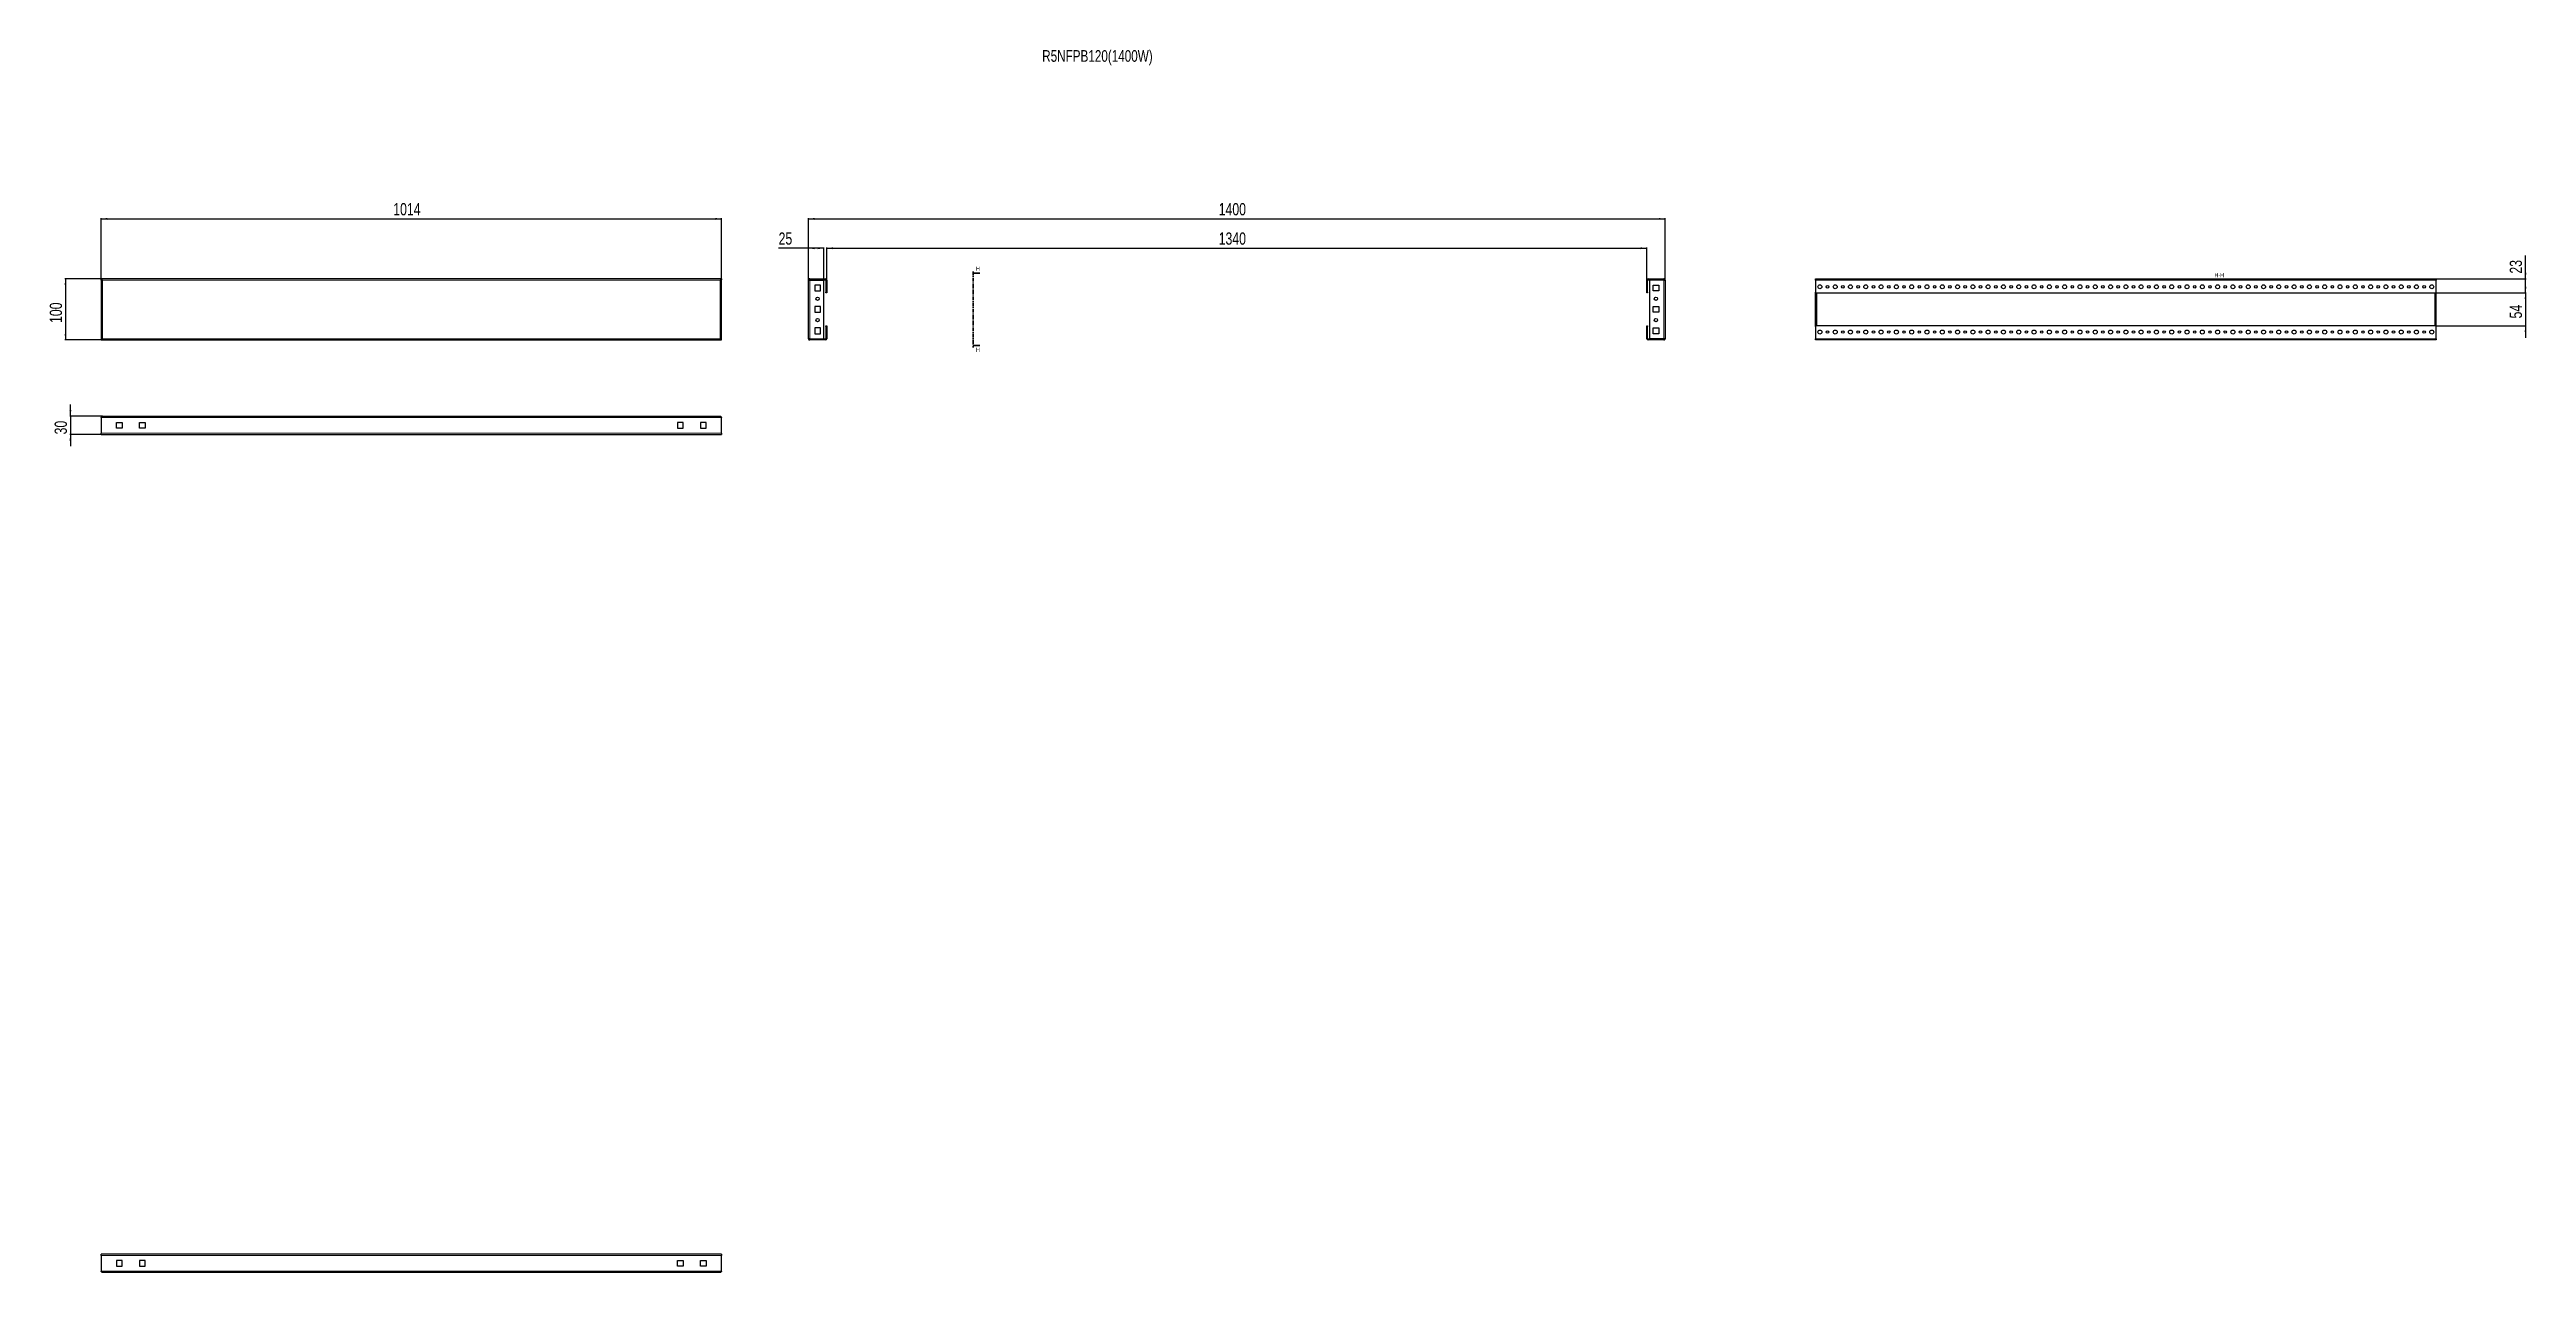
# Model space of a CAD drawing. Header units: millimetres. Extents: x -414 to 3634, y -1292 to 707.
import ezdxf

# ---------------------------------------------------------------- set-up
doc = ezdxf.new("R2010")
doc.units = ezdxf.units.MM
doc.linetypes.add('CENTER', pattern=[10.16, 6.35, -1.27, 1.27, -1.27])
doc.layers.add('FORMAT', color=7, linetype='Continuous')
doc.styles.add('SLDTEXTSTYLE0', font='TXT', dxfattribs={"width": 0.75})
doc.dimstyles.new('SLDDIMSTYLE0', dxfattribs={"dimtxt": 20, "dimasz": 10, "dimexe": 0, "dimexo": 0.0625, "dimgap": 5, "dimtad": 2, "dimdec": 1, "dimrnd": 1e-09, "dimzin": 12, "dimdsep": 46, "dimtxsty": 'SLDTEXTSTYLE0', "dimsah": 1, "dimcen": 0.09, "dimadec": 0, "dimazin": 3, "dimtfac": 1, "dimtofl": 0, "dimtmove": 0, "dimatfit": 3, "dimfxl": 0, "dimfrac": 2, "dimtolj": 1, "dimtzin": 12, "dimarcsym": 0})
doc.dimstyles.new('SLDDIMSTYLE1', dxfattribs={"dimtxt": 20, "dimasz": 10, "dimexe": 0, "dimexo": 0.0625, "dimgap": 5, "dimtad": 2, "dimdec": 1, "dimrnd": 1e-09, "dimzin": 12, "dimdsep": 46, "dimtxsty": 'SLDTEXTSTYLE0', "dimsah": 1, "dimcen": 0.09, "dimadec": 0, "dimazin": 3, "dimtfac": 1, "dimtmove": 0, "dimatfit": 0, "dimfxl": 0, "dimfrac": 2, "dimtolj": 1, "dimtzin": 12, "dimarcsym": 0})

# ---------------------------------------------------------------- blocks, each defined once
blk = doc.blocks.new('_D')
at = {"layer": 'FORMAT'}
for p, q in [((-329.8, 330.6), (-329.8, 431.6)), ((-329.8, 430.6), (684.2, 430.6)), ((684.2, 330.6), (684.2, 431.6))]:
    blk.add_line(p, q, dxfattribs=at)
for points in [[(-329.8, 430.6), (-319.8, 429), (-319.8, 432.1)], [(684.2, 430.6), (674.2, 432.1), (674.2, 429)]]:
    blk.add_solid(points, dxfattribs=at)
at = {"layer": 'FORMAT', "insert": (147.7, 456.4), "char_height": 20, "attachment_point": 1, "style": 'SLDTEXTSTYLE0'}
blk.add_mtext('1014', dxfattribs=at)
blk = doc.blocks.new('_D_1')
at = {"layer": 'FORMAT'}
for p, q in [((-329.8, 332.6), (-388.9, 332.6)), ((-387.9, 332.6), (-387.9, 232.6)), ((-329.8, 232.6), (-388.9, 232.6))]:
    blk.add_line(p, q, dxfattribs=at)
for points in [[(-387.9, 332.6), (-389.5, 322.6), (-386.4, 322.6)], [(-387.9, 232.6), (-386.4, 242.6), (-389.5, 242.6)]]:
    blk.add_solid(points, dxfattribs=at)
at = {"layer": 'FORMAT', "insert": (-413.7, 260.4), "char_height": 20, "attachment_point": 1, "rotation": 90, "style": 'SLDTEXTSTYLE0'}
blk.add_mtext('100', dxfattribs=at)
blk = doc.blocks.new('_D_2')
at = {"layer": 'FORMAT'}
for p, q in [((826.2, 330.5), (826.2, 431.6)), ((826.2, 430.6), (2226.2, 430.6)), ((2226.2, 330.5), (2226.2, 431.6))]:
    blk.add_line(p, q, dxfattribs=at)
for points in [[(826.2, 430.6), (836.2, 429), (836.2, 432.1)], [(2226.2, 430.6), (2216.2, 432.1), (2216.2, 429)]]:
    blk.add_solid(points, dxfattribs=at)
at = {"layer": 'FORMAT', "insert": (1496.6, 456.4), "char_height": 20, "attachment_point": 1, "style": 'SLDTEXTSTYLE0'}
blk.add_mtext('1400', dxfattribs=at)
blk = doc.blocks.new('_D_3')
at = {"layer": 'FORMAT'}
for p, q in [((856.2, 330.5), (856.2, 383.6)), ((856.2, 382.6), (2196.2, 382.6)), ((2196.2, 330.5), (2196.2, 383.6))]:
    blk.add_line(p, q, dxfattribs=at)
for points in [[(856.2, 382.6), (866.2, 381), (866.2, 384.1)], [(2196.2, 382.6), (2186.2, 384.1), (2186.2, 381)]]:
    blk.add_solid(points, dxfattribs=at)
at = {"layer": 'FORMAT', "insert": (1496.6, 408.4), "char_height": 20, "attachment_point": 1, "style": 'SLDTEXTSTYLE0'}
blk.add_mtext('1340', dxfattribs=at)
blk = doc.blocks.new('_D_4')
at = {"layer": 'FORMAT'}
for p, q in [((826.2, 382.6), (777.4, 382.6)), ((826.2, 330.5), (826.2, 383.6)), ((851.2, 382.6), (826.2, 382.6)), ((851.2, 330.6), (851.2, 383.6))]:
    blk.add_line(p, q, dxfattribs=at)
for points in [[(826.2, 382.6), (836.2, 381), (836.2, 384.1)], [(851.2, 382.6), (841.2, 384.1), (841.2, 381)]]:
    blk.add_solid(points, dxfattribs=at)
at = {"layer": 'FORMAT', "insert": (777.4, 408.4), "char_height": 20, "attachment_point": 1, "style": 'SLDTEXTSTYLE0'}
blk.add_mtext('25', dxfattribs=at)
blk = doc.blocks.new('_D_5')
at = {"layer": 'FORMAT'}
for p, q in [((-379.9, 108), (-379.9, 127.3)), ((-327.7, 108), (-380.9, 108)), ((-379.9, 108), (-379.9, 78)), ((-329.8, 78), (-380.9, 78)), ((-379.9, 78), (-379.9, 58.8))]:
    blk.add_line(p, q, dxfattribs=at)
for points in [[(-379.9, 108), (-378.4, 118), (-381.5, 118)], [(-379.9, 78), (-381.5, 68), (-378.4, 68)]]:
    blk.add_solid(points, dxfattribs=at)
at = {"layer": 'FORMAT', "insert": (-405.7, 78.2), "char_height": 20, "attachment_point": 1, "rotation": 90, "style": 'SLDTEXTSTYLE0'}
blk.add_mtext('30', dxfattribs=at)
blk = doc.blocks.new('_D_6')
at = {"layer": 'FORMAT'}
for p, q in [((3632.3, 309.6), (3632.3, 328.8)), ((3485.1, 309.6), (3633.3, 309.6)), ((3632.3, 309.6), (3632.3, 255.6)), ((3485.1, 255.6), (3633.3, 255.6)), ((3632.3, 255.6), (3632.3, 236.3))]:
    blk.add_line(p, q, dxfattribs=at)
for points in [[(3632.3, 309.6), (3633.8, 319.6), (3630.8, 319.6)], [(3632.3, 255.6), (3630.8, 245.6), (3633.8, 245.6)]]:
    blk.add_solid(points, dxfattribs=at)
at = {"layer": 'FORMAT', "insert": (3606.5, 267.8), "char_height": 20, "attachment_point": 1, "rotation": 90, "style": 'SLDTEXTSTYLE0'}
blk.add_mtext('54', dxfattribs=at)
blk = doc.blocks.new('_D_7')
at = {"layer": 'FORMAT'}
for p, q in [((3632.3, 332.6), (3632.3, 370.7)), ((3486.1, 332.6), (3633.3, 332.6)), ((3632.3, 309.6), (3632.3, 332.6)), ((3485.1, 309.6), (3633.3, 309.6)), ((3632.3, 309.6), (3632.3, 290.3))]:
    blk.add_line(p, q, dxfattribs=at)
for points in [[(3632.3, 332.6), (3633.8, 342.6), (3630.8, 342.6)], [(3632.3, 309.6), (3630.8, 299.6), (3633.8, 299.6)]]:
    blk.add_solid(points, dxfattribs=at)
at = {"layer": 'FORMAT', "insert": (3606.5, 341.1), "char_height": 20, "attachment_point": 1, "rotation": 90, "style": 'SLDTEXTSTYLE0'}
blk.add_mtext('23', dxfattribs=at)

msp = doc.modelspace()

# ---------------------------------------------------------------- linework, layer by layer
at = {"color": 7, "linetype": 'Continuous', "lineweight": 25}
for p, q in [((684.22, 332.57), (-329.78, 332.57)), ((-329.78, 331.07), (-329.78, 332.57)), ((-329.78, 331.07), (-329.78, 330.57)), ((-329.78, 330.57), (-329.78, 234.57)), ((-329.78, 330.57), (-328.28, 330.57)), ((684.22, 330.57), (682.72, 330.57)), ((684.22, 332.57), (684.22, 331.07)), ((684.22, 330.57), (684.22, 331.07)), ((684.22, 234.57), (684.22, 330.57)), ((826.17, 234.67), (826.17, 330.47)), ((828.27, 332.57), (828.27, 331.07)), ((828.27, 332.57), (854.07, 332.57)), ((828.27, 331.07), (854.07, 331.07)), ((828.27, 330.57), (851.17, 330.57)), ((851.17, 234.57), (851.17, 330.57)), ((854.67, 330.47), (854.67, 310.57)), ((856.17, 330.47), (856.17, 310.57)), ((2196.17, 310.57), (2196.17, 330.47)), ((2197.67, 310.57), (2197.67, 330.47)), ((2198.27, 332.57), (2224.07, 332.57)), ((2198.27, 331.07), (2224.07, 331.07)), ((2201.17, 234.57), (2201.17, 330.57)), ((2224.07, 330.57), (2201.17, 330.57)), ((2224.07, 331.07), (2224.07, 332.57)), ((2226.17, 330.47), (2226.17, 234.67)), ((2472.13, 332.57), (3486.13, 332.57)), ((2472.13, 330.47), (2472.13, 332.57)), ((2472.13, 330.47), (2472.13, 310.57)), ((3486.13, 332.57), (3486.13, 330.47)), ((3486.13, 310.57), (3486.13, 330.47)), ((836.42, 322.32), (836.42, 312.82)), ((845.92, 322.32), (836.42, 322.32)), ((836.42, 312.82), (845.92, 312.82)), ((836.42, 287.32), (836.42, 277.82)), ((845.92, 287.32), (836.42, 287.32)), ((845.92, 312.82), (845.92, 322.32)), ((845.92, 277.82), (845.92, 287.32)), ((854.67, 310.57), (856.17, 310.57)), ((854.67, 309.57), (854.67, 310.57)), ((856.17, 309.57), (854.67, 309.57)), ((856.17, 310.57), (856.17, 309.57)), ((2196.17, 310.57), (2197.67, 310.57)), ((2196.17, 309.57), (2196.17, 310.57)), ((2197.67, 309.57), (2196.17, 309.57)), ((2197.67, 310.57), (2197.67, 309.57)), ((2206.42, 322.32), (2215.92, 322.32)), ((2206.42, 312.82), (2206.42, 322.32)), ((2215.92, 312.82), (2206.42, 312.82)), ((2206.42, 287.32), (2215.92, 287.32)), ((2206.42, 277.82), (2206.42, 287.32)), ((2215.92, 322.32), (2215.92, 312.82)), ((2215.92, 287.32), (2215.92, 277.82)), ((2472.13, 310.57), (2473.13, 309.57)), ((2472.13, 254.57), (2472.13, 310.57)), ((2473.13, 309.57), (3485.13, 309.57)), ((2473.63, 255.57), (2473.63, 309.57)), ((3484.63, 255.57), (3484.63, 309.57)), ((3485.13, 309.57), (3486.13, 310.57)), ((3486.13, 254.57), (3486.13, 310.57)), ((836.42, 277.82), (845.92, 277.82)), ((845.92, 252.32), (836.42, 252.32)), ((836.42, 252.32), (836.42, 242.82)), ((845.92, 242.82), (845.92, 252.32)), ((854.67, 254.57), (854.67, 255.57)), ((854.67, 255.57), (856.17, 255.57)), ((856.17, 254.57), (854.67, 254.57)), ((854.67, 254.57), (854.67, 234.67)), ((856.17, 255.57), (856.17, 254.57)), ((856.17, 254.57), (856.17, 234.67)), ((2196.17, 255.57), (2197.67, 255.57)), ((2196.17, 254.57), (2196.17, 255.57)), ((2197.67, 254.57), (2196.17, 254.57)), ((2196.17, 234.67), (2196.17, 254.57)), ((2197.67, 255.57), (2197.67, 254.57)), ((2197.67, 234.67), (2197.67, 254.57)), ((2215.92, 277.82), (2206.42, 277.82)), ((2206.42, 252.32), (2215.92, 252.32)), ((2206.42, 242.82), (2206.42, 252.32)), ((2215.92, 252.32), (2215.92, 242.82)), ((2473.13, 255.57), (2472.13, 254.57)), ((2472.13, 254.57), (2472.13, 234.67)), ((3485.13, 255.57), (2473.13, 255.57)), ((3486.13, 254.57), (3485.13, 255.57)), ((3486.13, 234.67), (3486.13, 254.57)), ((-328.28, 234.57), (-329.78, 234.57)), ((-329.78, 234.57), (-329.78, 234.07)), ((-329.78, 234.07), (-329.78, 232.57)), ((-329.78, 232.57), (684.22, 232.57)), ((682.72, 234.57), (684.22, 234.57)), ((684.22, 234.07), (684.22, 234.57)), ((684.22, 232.57), (684.22, 234.07)), ((828.27, 234.57), (851.17, 234.57)), ((828.27, 232.57), (828.27, 234.07)), ((854.07, 234.07), (828.27, 234.07)), ((854.07, 232.57), (828.27, 232.57)), ((836.42, 242.82), (845.92, 242.82)), ((2224.07, 234.07), (2198.27, 234.07)), ((2224.07, 232.57), (2198.27, 232.57)), ((2224.07, 234.57), (2201.17, 234.57)), ((2215.92, 242.82), (2206.42, 242.82)), ((2224.07, 234.07), (2224.07, 232.57)), ((2472.13, 232.57), (2472.13, 234.67)), ((3486.13, 232.57), (2472.13, 232.57)), ((3486.13, 234.67), (3486.13, 232.57)), ((-329.78, 105.92), (-329.78, 80.12)), ((-327.68, 108.02), (682.12, 108.02)), ((-304.78, 97.77), (-295.28, 97.77)), ((-304.78, 88.27), (-304.78, 97.77)), ((-295.28, 88.27), (-304.78, 88.27)), ((-295.28, 97.77), (-295.28, 88.27)), ((-267.28, 97.77), (-257.78, 97.77)), ((-267.28, 88.27), (-267.28, 97.77)), ((-257.78, 88.27), (-267.28, 88.27)), ((-257.78, 97.77), (-257.78, 88.27)), ((621.72, 97.77), (612.22, 97.77)), ((612.22, 97.77), (612.22, 88.27)), ((612.22, 88.27), (621.72, 88.27)), ((621.72, 88.27), (621.72, 97.77)), ((649.72, 97.77), (649.72, 88.27)), ((659.22, 97.77), (649.72, 97.77)), ((649.72, 88.27), (659.22, 88.27)), ((659.22, 88.27), (659.22, 97.77)), ((684.22, 80.12), (684.22, 105.92)), ((-329.78, 78.02), (-329.78, 80.12)), ((-329.78, 78.02), (684.22, 78.02)), ((684.22, 80.12), (684.22, 78.02)), ((684.22, -1261.98), (-329.78, -1261.98)), ((-329.78, -1264.08), (-329.78, -1261.98)), ((-329.78, -1264.08), (-329.78, -1289.88)), ((682.12, -1291.98), (-327.68, -1291.98)), ((-295.28, -1272.23), (-304.78, -1272.23)), ((-304.78, -1272.23), (-304.78, -1281.73)), ((-304.78, -1281.73), (-295.28, -1281.73)), ((-295.28, -1281.73), (-295.28, -1272.23)), ((-257.78, -1272.23), (-267.28, -1272.23)), ((-267.28, -1272.23), (-267.28, -1281.73)), ((-267.28, -1281.73), (-257.78, -1281.73)), ((-257.78, -1281.73), (-257.78, -1272.23)), ((612.22, -1281.73), (612.22, -1272.23)), ((612.22, -1272.23), (621.72, -1272.23)), ((621.72, -1281.73), (612.22, -1281.73)), ((621.72, -1272.23), (621.72, -1281.73)), ((649.72, -1272.23), (659.22, -1272.23)), ((649.72, -1281.73), (649.72, -1272.23)), ((659.22, -1281.73), (649.72, -1281.73)), ((659.22, -1272.23), (659.22, -1281.73)), ((684.22, -1261.98), (684.22, -1264.08)), ((684.22, -1289.88), (684.22, -1264.08))]:
    msp.add_line(p, q, dxfattribs=at)
at = {"color": 8, "linetype": 'Continuous', "lineweight": 18}
for p, q in [((682.12, 330.47), (-327.68, 330.47)), ((-327.68, 330.47), (-327.68, 234.67)), ((682.12, 234.67), (682.12, 330.47)), ((828.27, 234.57), (828.27, 330.57)), ((854.07, 331.07), (854.07, 332.57)), ((854.67, 330.47), (856.17, 330.47)), ((2197.67, 330.47), (2196.17, 330.47)), ((2198.27, 331.07), (2198.27, 332.57)), ((2224.07, 330.57), (2224.07, 234.57)), ((2472.13, 330.47), (3486.13, 330.47)), ((2474.23, 255.57), (2474.23, 309.57)), ((3484.03, 309.57), (3484.03, 255.57)), ((-327.68, 234.67), (682.12, 234.67)), ((854.07, 234.07), (854.07, 232.57)), ((854.67, 234.67), (856.17, 234.67)), ((2197.67, 234.67), (2196.17, 234.67)), ((2198.27, 234.07), (2198.27, 232.57)), ((3486.13, 234.67), (2472.13, 234.67)), ((-329.78, 105.92), (684.22, 105.92)), ((-329.78, 80.12), (684.22, 80.12)), ((684.22, -1264.08), (-329.78, -1264.08)), ((684.22, -1289.88), (-329.78, -1289.88))]:
    msp.add_line(p, q, dxfattribs=at)
at = {"color": 7, "linetype": 'CENTER', "lineweight": 35}
msp.add_line((1095.6, 344.57), (1095.6, 220.56), dxfattribs=at)
at = {"color": 7, "linetype": 'Continuous', "lineweight": 35}
for p, q in [((1106.24, 341.57), (1095.6, 341.57)), ((1106.24, 223.56), (1095.6, 223.56))]:
    msp.add_line(p, q, dxfattribs=at)
at = {"color": 7, "linetype": 'Continuous', "lineweight": 25}
for centre, radius in [((841.17, 300.07), 2.75), ((2211.17, 300.07), 2.75), ((2479.13, 319.57), 3.25), ((2491.63, 319.57), 2.1), ((2504.13, 319.57), 3.25), ((2516.63, 319.57), 2.1), ((2529.13, 319.57), 3.25), ((2541.63, 319.57), 2.1), ((2554.13, 319.57), 3.25), ((2566.63, 319.57), 2.1), ((2579.13, 319.57), 3.25), ((2591.63, 319.57), 2.1), ((2604.13, 319.57), 3.25), ((2616.63, 319.57), 2.1), ((2629.13, 319.57), 3.25), ((2641.63, 319.57), 2.1), ((2654.13, 319.57), 3.25), ((2666.63, 319.57), 2.1), ((2679.13, 319.57), 3.25), ((2691.63, 319.57), 2.1), ((2704.13, 319.57), 3.25), ((2716.63, 319.57), 2.1), ((2729.13, 319.57), 3.25), ((2741.63, 319.57), 2.1), ((2754.13, 319.57), 3.25), ((2766.63, 319.57), 2.1), ((2779.13, 319.57), 3.25), ((2791.63, 319.57), 2.1), ((2804.13, 319.57), 3.25), ((2816.63, 319.57), 2.1), ((2829.13, 319.57), 3.25), ((2841.63, 319.57), 2.1), ((2854.13, 319.57), 3.25), ((2866.63, 319.57), 2.1), ((2879.13, 319.57), 3.25), ((2891.63, 319.57), 2.1), ((2904.13, 319.57), 3.25), ((2916.63, 319.57), 2.1), ((2929.13, 319.57), 3.25), ((2941.63, 319.57), 2.1), ((2954.13, 319.57), 3.25), ((2966.63, 319.57), 2.1), ((2979.13, 319.57), 3.25), ((2991.63, 319.57), 2.1), ((3004.13, 319.57), 3.25), ((3016.63, 319.57), 2.1), ((3029.13, 319.57), 3.25), ((3041.63, 319.57), 2.1), ((3054.13, 319.57), 3.25), ((3066.63, 319.57), 2.1), ((3079.13, 319.57), 3.25), ((3091.63, 319.57), 2.1), ((3104.13, 319.57), 3.25), ((3116.63, 319.57), 2.1), ((3129.13, 319.57), 3.25), ((3141.63, 319.57), 2.1), ((3154.13, 319.57), 3.25), ((3166.63, 319.57), 2.1), ((3179.13, 319.57), 3.25), ((3191.63, 319.57), 2.1), ((3204.13, 319.57), 3.25), ((3216.63, 319.57), 2.1), ((3229.13, 319.57), 3.25), ((3241.63, 319.57), 2.1), ((3254.13, 319.57), 3.25), ((3266.63, 319.57), 2.1), ((3279.13, 319.57), 3.25), ((3291.63, 319.57), 2.1), ((3304.13, 319.57), 3.25), ((3316.63, 319.57), 2.1), ((3329.13, 319.57), 3.25), ((3341.63, 319.57), 2.1), ((3354.13, 319.57), 3.25), ((3366.63, 319.57), 2.1), ((3379.13, 319.57), 3.25), ((3391.63, 319.57), 2.1), ((3404.13, 319.57), 3.25), ((3416.63, 319.57), 2.1), ((3429.13, 319.57), 3.25), ((3441.63, 319.57), 2.1), ((3454.13, 319.57), 3.25), ((3466.63, 319.57), 2.1), ((3479.13, 319.57), 3.25), ((841.17, 265.07), 2.75), ((2211.17, 265.07), 2.75), ((2479.13, 245.57), 3.25), ((2491.63, 245.57), 2.1), ((2504.13, 245.57), 3.25), ((2516.63, 245.57), 2.1), ((2529.13, 245.57), 3.25), ((2541.63, 245.57), 2.1), ((2554.13, 245.57), 3.25), ((2566.63, 245.57), 2.1), ((2579.13, 245.57), 3.25), ((2591.63, 245.57), 2.1), ((2604.13, 245.57), 3.25), ((2616.63, 245.57), 2.1), ((2629.13, 245.57), 3.25), ((2641.63, 245.57), 2.1), ((2654.13, 245.57), 3.25), ((2666.63, 245.57), 2.1), ((2679.13, 245.57), 3.25), ((2691.63, 245.57), 2.1), ((2704.13, 245.57), 3.25), ((2716.63, 245.57), 2.1), ((2729.13, 245.57), 3.25), ((2741.63, 245.57), 2.1), ((2754.13, 245.57), 3.25), ((2766.63, 245.57), 2.1), ((2779.13, 245.57), 3.25), ((2791.63, 245.57), 2.1), ((2804.13, 245.57), 3.25), ((2816.63, 245.57), 2.1), ((2829.13, 245.57), 3.25), ((2841.63, 245.57), 2.1), ((2854.13, 245.57), 3.25), ((2866.63, 245.57), 2.1), ((2879.13, 245.57), 3.25), ((2891.63, 245.57), 2.1), ((2904.13, 245.57), 3.25), ((2916.63, 245.57), 2.1), ((2929.13, 245.57), 3.25), ((2941.63, 245.57), 2.1), ((2954.13, 245.57), 3.25), ((2966.63, 245.57), 2.1), ((2979.13, 245.57), 3.25), ((2991.63, 245.57), 2.1), ((3004.13, 245.57), 3.25), ((3016.63, 245.57), 2.1), ((3029.13, 245.57), 3.25), ((3041.63, 245.57), 2.1), ((3054.13, 245.57), 3.25), ((3066.63, 245.57), 2.1), ((3079.13, 245.57), 3.25), ((3091.63, 245.57), 2.1), ((3104.13, 245.57), 3.25), ((3116.63, 245.57), 2.1), ((3129.13, 245.57), 3.25), ((3141.63, 245.57), 2.1), ((3154.13, 245.57), 3.25), ((3166.63, 245.57), 2.1), ((3179.13, 245.57), 3.25), ((3191.63, 245.57), 2.1), ((3204.13, 245.57), 3.25), ((3216.63, 245.57), 2.1), ((3229.13, 245.57), 3.25), ((3241.63, 245.57), 2.1), ((3254.13, 245.57), 3.25), ((3266.63, 245.57), 2.1), ((3279.13, 245.57), 3.25), ((3291.63, 245.57), 2.1), ((3304.13, 245.57), 3.25), ((3316.63, 245.57), 2.1), ((3329.13, 245.57), 3.25), ((3341.63, 245.57), 2.1), ((3354.13, 245.57), 3.25), ((3366.63, 245.57), 2.1), ((3379.13, 245.57), 3.25), ((3391.63, 245.57), 2.1), ((3404.13, 245.57), 3.25), ((3416.63, 245.57), 2.1), ((3429.13, 245.57), 3.25), ((3441.63, 245.57), 2.1), ((3454.13, 245.57), 3.25), ((3466.63, 245.57), 2.1), ((3479.13, 245.57), 3.25)]:
    msp.add_circle(centre, radius, dxfattribs=at)
for centre, radius, start, end in [((854.07, 330.47), 2.1, 0, 90), ((854.07, 330.47), 0.6, 0, 90), ((2198.27, 330.47), 2.1, 90, 180), ((2198.27, 330.47), 0.6, 90, 180), ((854.07, 234.67), 2.1, 270, 0), ((854.07, 234.67), 0.6, 270, 0), ((2198.27, 234.67), 2.1, 180, 270), ((2198.27, 234.67), 0.6, 180, 270)]:
    msp.add_arc(centre, radius, start, end, dxfattribs=at)
for points, knots in [([(-327.68, 330.47), (-327.86, 330.75), (-328.22, 331.31), (-328.75, 332.01), (-329.27, 332.48), (-329.62, 332.54), (-329.78, 332.57)], [0, 0, 0, 0, 0.25475266, 0.50964469, 0.7645377, 1, 1, 1, 1]), ([(-327.68, 330.47), (-327.86, 330.55), (-328.23, 330.71), (-328.92, 330.98), (-329.44, 331.03), (-329.78, 331.07)], [0, 0, 0, 0, 0.2598775, 0.5197391, 1, 1, 1, 1]), ([(2226.17, 330.47), (2226.14, 330.75), (2226.07, 331.31), (2225.57, 332.01), (2224.87, 332.48), (2224.33, 332.54), (2224.07, 332.57)], [0, 0, 0, 0, 0.25475266, 0.50964469, 0.7645377, 1, 1, 1, 1]), ([(2224.67, 330.47), (2224.66, 330.55), (2224.64, 330.71), (2224.45, 330.98), (2224.22, 331.03), (2224.07, 331.07)], [0, 0, 0, 0, 0.2598775, 0.5197391, 1, 1, 1, 1]), ([(682.12, 108.02), (682.3, 107.99), (682.65, 107.92), (683.19, 107.42), (683.71, 106.72), (684.06, 106.18), (684.22, 105.92)], [0, 0, 0, 0, 0.2547527, 0.5096447, 0.7645377, 1, 1, 1, 1]), ([(-327.68, -1291.98), (-327.86, -1291.95), (-328.22, -1291.88), (-328.75, -1291.38), (-329.27, -1290.68), (-329.62, -1290.14), (-329.78, -1289.88)], [0, 0, 0, 0, 0.25475266, 0.50964469, 0.7645377, 1, 1, 1, 1])]:
    msp.add_open_spline(points, degree=3, knots=knots, dxfattribs=at)
for points in [[(-329.78, 330.57), (-329.75, 330.56), (-329.69, 330.54), (-329.2, 330.52), (-328.51, 330.49), (-327.96, 330.47), (-327.68, 330.47)], [(684.22, 332.57), (684.04, 332.53), (683.69, 332.47), (683.17, 331.99), (682.64, 331.29), (682.29, 330.74), (682.12, 330.47)], [(684.22, 331.07), (683.87, 331.03), (683.17, 330.95), (682.47, 330.63), (682.12, 330.47)], [(682.12, 330.47), (682.39, 330.47), (682.95, 330.49), (683.64, 330.52), (684.13, 330.54), (684.19, 330.56), (684.22, 330.57)], [(828.27, 332.57), (827.99, 332.53), (827.44, 332.47), (826.75, 331.99), (826.26, 331.29), (826.2, 330.74), (826.17, 330.47)], [(826.17, 330.47), (826.2, 330.47), (826.26, 330.49), (826.75, 330.52), (827.44, 330.54), (827.99, 330.56), (828.27, 330.57)], [(828.27, 331.07), (828.11, 331.03), (827.78, 330.95), (827.71, 330.63), (827.67, 330.47)], [(2224.07, 330.57), (2224.35, 330.56), (2224.9, 330.54), (2225.59, 330.52), (2226.08, 330.49), (2226.14, 330.47), (2226.17, 330.47)], [(-329.78, 234.07), (-329.43, 234.1), (-328.73, 234.18), (-328.03, 234.5), (-327.68, 234.67)], [(-329.78, 232.57), (-329.61, 232.6), (-329.26, 232.66), (-328.73, 233.15), (-328.21, 233.84), (-327.86, 234.39), (-327.68, 234.67)], [(-327.68, 234.67), (-327.96, 234.66), (-328.51, 234.64), (-329.2, 234.62), (-329.69, 234.59), (-329.75, 234.57), (-329.78, 234.57)], [(682.12, 234.67), (682.29, 234.39), (682.64, 233.84), (683.17, 233.15), (683.69, 232.66), (684.04, 232.6), (684.22, 232.57)], [(684.22, 234.57), (684.19, 234.57), (684.13, 234.59), (683.64, 234.62), (682.95, 234.64), (682.39, 234.66), (682.12, 234.67)], [(682.12, 234.67), (682.47, 234.5), (683.17, 234.18), (683.87, 234.1), (684.22, 234.07)], [(828.27, 234.57), (827.99, 234.57), (827.44, 234.59), (826.75, 234.62), (826.26, 234.64), (826.2, 234.66), (826.17, 234.67)], [(826.17, 234.67), (826.2, 234.39), (826.26, 233.84), (826.75, 233.15), (827.44, 232.66), (827.99, 232.6), (828.27, 232.57)], [(827.67, 234.67), (827.71, 234.5), (827.78, 234.18), (828.11, 234.1), (828.27, 234.07)], [(2224.07, 234.07), (2224.23, 234.1), (2224.56, 234.18), (2224.63, 234.5), (2224.67, 234.67)], [(2224.07, 232.57), (2224.35, 232.6), (2224.9, 232.66), (2225.59, 233.15), (2226.08, 233.84), (2226.14, 234.39), (2226.17, 234.67)], [(2226.17, 234.67), (2226.14, 234.66), (2226.08, 234.64), (2225.59, 234.62), (2224.9, 234.59), (2224.35, 234.57), (2224.07, 234.57)], [(-329.78, 105.92), (-329.61, 106.19), (-329.26, 106.75), (-328.73, 107.44), (-328.21, 107.92), (-327.86, 107.99), (-327.68, 108.02)], [(684.22, -1289.88), (684.04, -1290.16), (683.69, -1290.71), (683.17, -1291.4), (682.64, -1291.89), (682.29, -1291.95), (682.12, -1291.98)]]:
    msp.add_open_spline(points, degree=3, dxfattribs=at)
at = {"color": 7, "linetype": 'Continuous', "lineweight": 35}
for points in [[(1095.6, 341.57), (1102.6, 340.45), (1102.6, 342.69)], [(1095.6, 223.56), (1102.6, 222.44), (1102.6, 224.68)]]:
    msp.add_solid(points, dxfattribs=at)

# ---------------------------------------------------------------- texts
at = {"color": 7, "linetype": 'Continuous', "char_height": 7, "attachment_point": 1, "style": 'SLDTEXTSTYLE0'}
for insert in [(1099.88, 352.65), (1099.88, 219.87)]:
    msp.add_mtext('H', dxfattribs=dict(at, insert=insert))
at = {"layer": 'FORMAT', "style": 'SLDTEXTSTYLE0'}
for s, insert, char_height, attachment_point in [('R5NFPB120(1400W)', (1208.22, 706.47), 19.05, 1), ('H-H', (3131.83, 342.28), 7, 2)]:
    msp.add_mtext(s, dxfattribs=dict(at, insert=insert, char_height=char_height, attachment_point=attachment_point))

# ---------------------------------------------------------------- dimensions: what is measured, and where the dimension line sits
at = {"layer": 'FORMAT'}
for base, p1, p2, picture, middle in [((684.22, 430.57), (-329.78, 330.57), (684.22, 330.57), '_D', (177.22, 430.57)), ((2226.17, 430.57), (826.17, 330.47), (2226.17, 330.47), '_D_2', (1526.17, 430.57)), ((826.17, 382.57), (851.17, 330.57), (826.17, 330.47), '_D_4', (792.17, 382.57)), ((2196.17, 382.57), (856.17, 330.47), (2196.17, 330.47), '_D_3', (1526.17, 382.57))]:
    dim = msp.add_linear_dim(base=base, p1=p1, p2=p2, dimstyle='SLDDIMSTYLE0', dxfattribs=at)
    dim.commit()
    dim.dimension.update_dxf_attribs({"geometry": picture, "text_midpoint": middle, "dimtype": 160})
for base, p1, p2, dimstyle, picture, middle in [((3632.3, 332.57), (3485.13, 309.57), (3486.13, 332.57), 'SLDDIMSTYLE1', '_D_7', (3632.3, 355.89)), ((-387.95, 232.57), (-329.78, 332.57), (-329.78, 232.57), 'SLDDIMSTYLE0', '_D_1', (-387.95, 282.57)), ((3632.3, 255.57), (3485.13, 309.57), (3485.13, 255.57), 'SLDDIMSTYLE1', '_D_6', (3632.3, 282.57)), ((-379.95, 78.02), (-327.68, 108.02), (-329.78, 78.02), 'SLDDIMSTYLE1', '_D_5', (-379.95, 93.02))]:
    dim = msp.add_linear_dim(base=base, p1=p1, p2=p2, angle=90, dimstyle=dimstyle, dxfattribs=at)
    dim.commit()
    dim.dimension.update_dxf_attribs({"geometry": picture, "text_midpoint": middle, "dimtype": 160})

doc.saveas('drawing.dxf')
